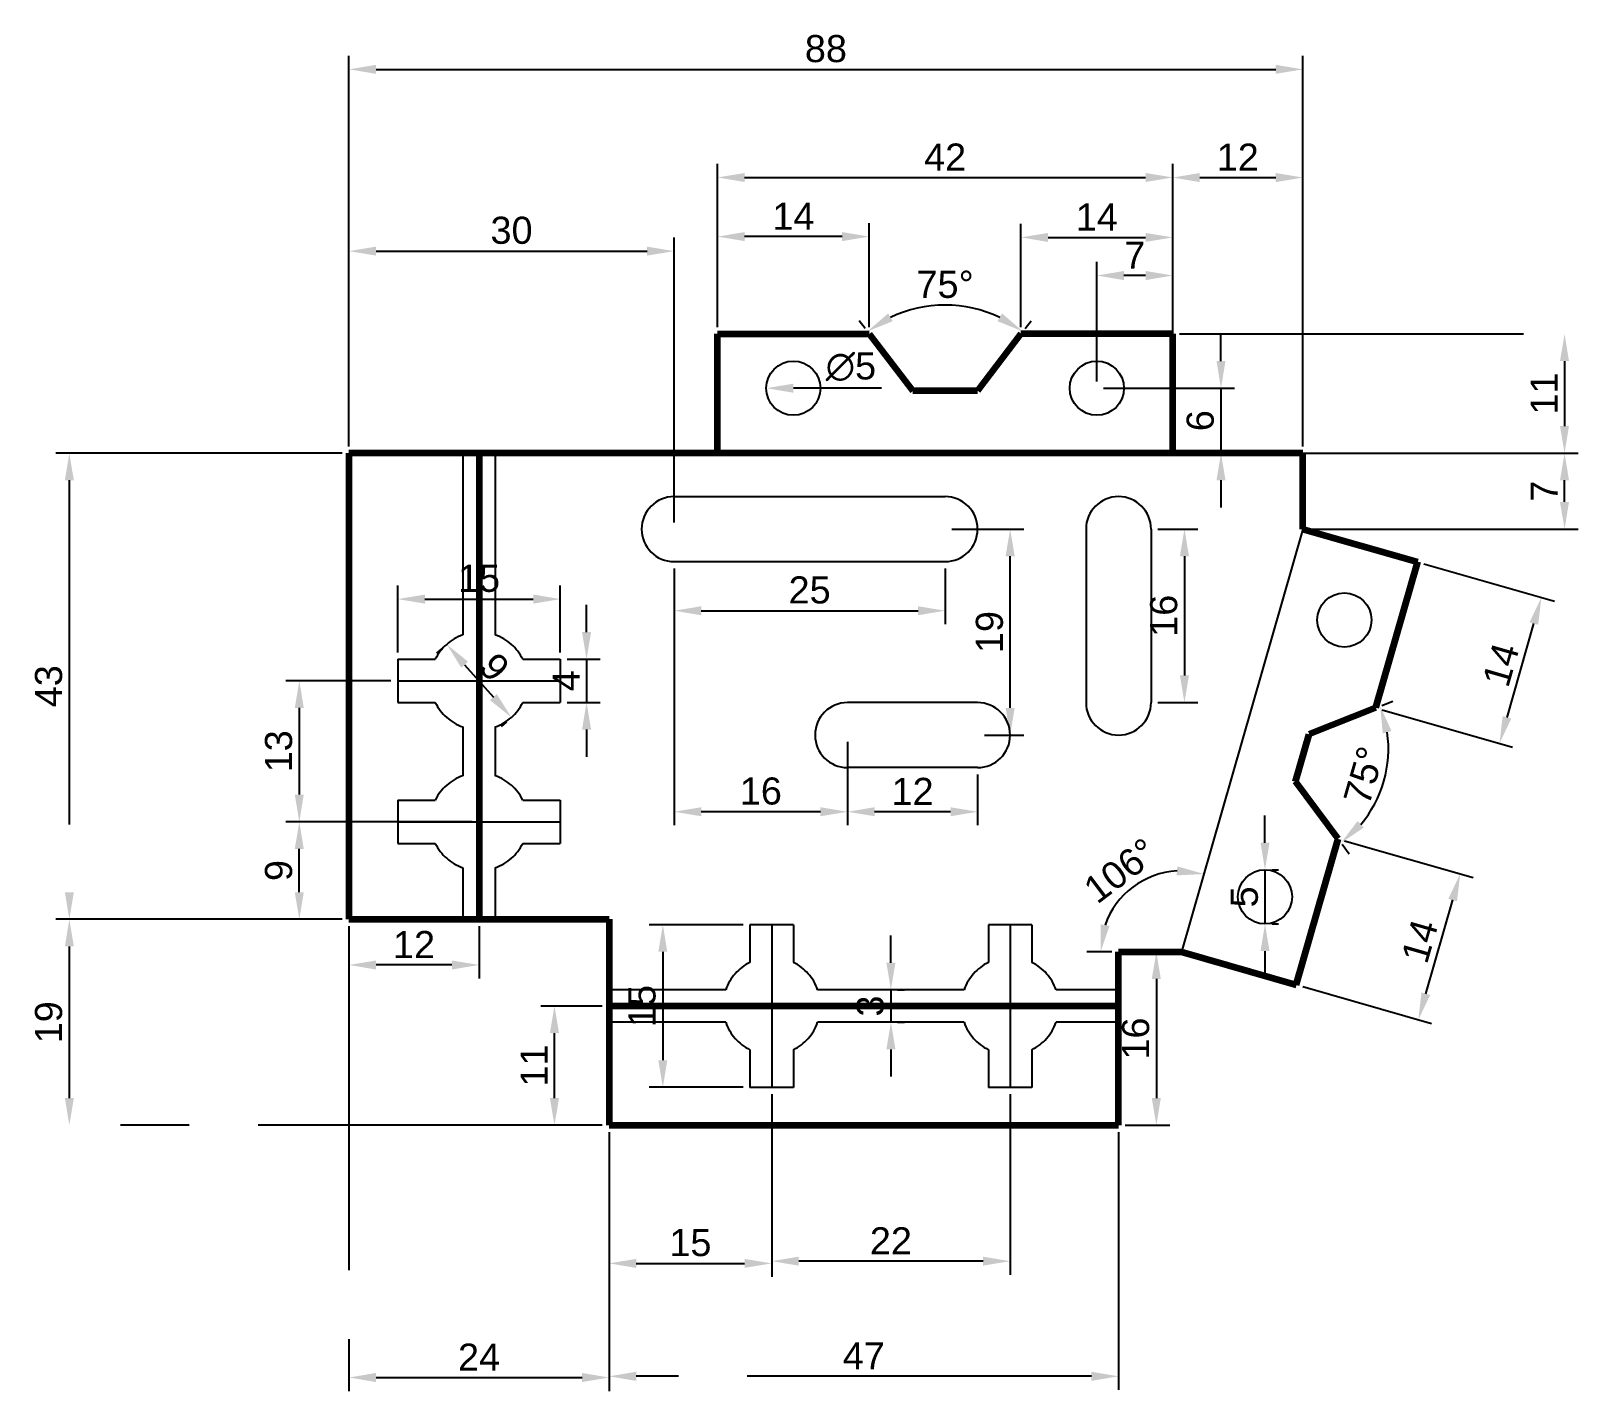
# Model space of a CAD drawing. Header units: millimetres. Extents: x 3895 to 4038, y 1328 to 1453.
import ezdxf

# ---------------------------------------------------------------- set-up
doc = ezdxf.new("R2010")
doc.units = ezdxf.units.MM
doc.linetypes.add('CENTER', pattern=[50.8, 31.75, -6.35, 6.35, -6.35])
doc.styles.get("Standard").update_dxf_attribs({"font": 'arial.ttf'})
doc.dimstyles.new('ISO-25', dxfattribs={"dimtxt": 2.5, "dimasz": 2.5, "dimexe": 1.25, "dimexo": 0.625, "dimtad": 1, "dimtxsty": 'Standard', "dimcen": 2.5, "dimadec": 0, "dimazin": 0, "dimtfac": 1, "dimtmove": 0, "dimatfit": 3, "dimfxl": 0, "dimarcsym": 0})

# ---------------------------------------------------------------- blocks, each defined once
blk = doc.blocks.new('*D1')
at = {"color": 0, "lineweight": -2, "transparency": 16777216}
for p, q in [((3958.2, 1425.73), (3958.2, 1440.8)), ((4000.2, 1425.73), (4000.2, 1440.8)), ((3960.7, 1439.55), (3997.7, 1439.55))]:
    blk.add_line(p, q, dxfattribs=at)
at = {"color": 0, "transparency": 16777216}
for points in [[(3960.7, 1439.96), (3960.7, 1439.13), (3958.2, 1439.55)], [(3997.7, 1439.96), (3997.7, 1439.13), (4000.2, 1439.55)]]:
    blk.add_solid(points, dxfattribs=at)
at = {"layer": 'Defpoints', "color": 0, "transparency": 16777216}
for p in [(4000.2, 1439.55), (3958.2, 1425.11), (4000.2, 1425.11)]:
    blk.add_point(p, dxfattribs=at)
at = {"color": 0, "transparency": 16777216, "insert": (3979.2, 1441.43), "char_height": 2.5, "attachment_point": 5}
blk.add_mtext('42', dxfattribs=at)
blk = doc.blocks.new('*D2')
at = {"color": 0, "lineweight": -2, "transparency": 16777216}
for p, q in [((3986.2, 1425.73), (3986.2, 1435.27)), ((4000.2, 1425.73), (4000.2, 1435.27)), ((3988.7, 1434.02), (3997.7, 1434.02))]:
    blk.add_line(p, q, dxfattribs=at)
at = {"color": 0, "transparency": 16777216}
for points in [[(3988.7, 1434.43), (3988.7, 1433.6), (3986.2, 1434.02)], [(3997.7, 1434.43), (3997.7, 1433.6), (4000.2, 1434.02)]]:
    blk.add_solid(points, dxfattribs=at)
at = {"layer": 'Defpoints', "color": 0, "transparency": 16777216}
for p in [(4000.2, 1434.02), (3986.2, 1425.11), (4000.2, 1425.11)]:
    blk.add_point(p, dxfattribs=at)
at = {"color": 0, "transparency": 16777216, "insert": (3993.2, 1435.9), "char_height": 2.5, "attachment_point": 5}
blk.add_mtext('14', dxfattribs=at)
blk = doc.blocks.new('*D3')
at = {"color": 0, "lineweight": -2, "transparency": 16777216}
for p, q in [((3958.2, 1425.73), (3958.2, 1435.34)), ((3972.2, 1425.73), (3972.2, 1435.34)), ((3969.7, 1434.09), (3960.7, 1434.09))]:
    blk.add_line(p, q, dxfattribs=at)
at = {"color": 0, "transparency": 16777216}
for points in [[(3960.7, 1434.51), (3960.7, 1433.68), (3958.2, 1434.09)], [(3969.7, 1434.51), (3969.7, 1433.68), (3972.2, 1434.09)]]:
    blk.add_solid(points, dxfattribs=at)
at = {"layer": 'Defpoints', "color": 0, "transparency": 16777216}
for p in [(3958.2, 1434.09), (3958.2, 1425.11), (3972.2, 1425.11)]:
    blk.add_point(p, dxfattribs=at)
at = {"color": 0, "transparency": 16777216, "insert": (3965.2, 1435.97), "char_height": 2.5, "attachment_point": 5}
blk.add_mtext('14', dxfattribs=at)
blk = doc.blocks.new('*D4')
at = {"color": 0, "lineweight": -2, "transparency": 16777216}
for p, q in [((3924.2, 1414.73), (3924.2, 1450.77)), ((4012.2, 1414.73), (4012.2, 1450.77)), ((3926.7, 1449.52), (4009.7, 1449.52))]:
    blk.add_line(p, q, dxfattribs=at)
at = {"color": 0, "transparency": 16777216}
for points in [[(3926.7, 1449.94), (3926.7, 1449.11), (3924.2, 1449.52)], [(4009.7, 1449.94), (4009.7, 1449.11), (4012.2, 1449.52)]]:
    blk.add_solid(points, dxfattribs=at)
at = {"layer": 'Defpoints', "color": 0, "transparency": 16777216}
for p in [(4012.2, 1449.52), (3924.2, 1414.11), (4012.2, 1414.11)]:
    blk.add_point(p, dxfattribs=at)
at = {"color": 0, "transparency": 16777216, "insert": (3968.2, 1451.42), "char_height": 2.5, "attachment_point": 5}
blk.add_mtext('88', dxfattribs=at)
blk = doc.blocks.new('*D5')
at = {"color": 0, "lineweight": -2, "transparency": 16777216}
for p, q in [((4000.2, 1414.73), (4000.2, 1440.79)), ((4012.2, 1414.73), (4012.2, 1440.79)), ((4002.7, 1439.54), (4009.7, 1439.54))]:
    blk.add_line(p, q, dxfattribs=at)
at = {"color": 0, "transparency": 16777216}
for points in [[(4002.7, 1439.96), (4002.7, 1439.12), (4000.2, 1439.54)], [(4009.7, 1439.96), (4009.7, 1439.12), (4012.2, 1439.54)]]:
    blk.add_solid(points, dxfattribs=at)
at = {"layer": 'Defpoints', "color": 0, "transparency": 16777216}
for p in [(4012.2, 1439.54), (4000.2, 1414.11), (4012.2, 1414.11)]:
    blk.add_point(p, dxfattribs=at)
at = {"color": 0, "transparency": 16777216, "insert": (4006.2, 1441.42), "char_height": 2.5, "attachment_point": 5}
blk.add_mtext('12', dxfattribs=at)
blk = doc.blocks.new('*D6')
at = {"color": 0, "linetype": 'CENTER', "lineweight": -2, "transparency": 16777216}
for p, q in [((3947.57, 1363.11), (3941.91, 1363.11)), ((3943.16, 1354.61), (3943.16, 1360.61)), ((3947.57, 1352.11), (3941.91, 1352.11))]:
    blk.add_line(p, q, dxfattribs=at)
at = {"color": 0, "linetype": 'CENTER', "transparency": 16777216}
for points in [[(3942.74, 1360.61), (3943.58, 1360.61), (3943.16, 1363.11)], [(3942.74, 1354.61), (3943.58, 1354.61), (3943.16, 1352.11)]]:
    blk.add_solid(points, dxfattribs=at)
at = {"layer": 'Defpoints', "color": 0, "linetype": 'CENTER', "transparency": 16777216}
for p in [(3943.16, 1363.11), (3948.2, 1363.11), (3948.2, 1352.11)]:
    blk.add_point(p, dxfattribs=at)
at = {"color": 0, "linetype": 'CENTER', "transparency": 16777216, "insert": (3941.28, 1357.61), "char_height": 2.5, "attachment_point": 5, "rotation": 90}
blk.add_mtext('11', dxfattribs=at)
blk = doc.blocks.new('*D7')
at = {"color": 0, "linetype": 'CENTER', "lineweight": -2, "transparency": 16777216}
for p, q in [((3924.2, 1370.48), (3924.2, 1365.65)), ((3936.2, 1370.48), (3936.2, 1365.65)), ((3933.7, 1366.9), (3926.7, 1366.9))]:
    blk.add_line(p, q, dxfattribs=at)
at = {"color": 0, "linetype": 'CENTER', "transparency": 16777216}
for points in [[(3926.7, 1367.31), (3926.7, 1366.48), (3924.2, 1366.9)], [(3933.7, 1367.31), (3933.7, 1366.48), (3936.2, 1366.9)]]:
    blk.add_solid(points, dxfattribs=at)
at = {"layer": 'Defpoints', "color": 0, "linetype": 'CENTER', "transparency": 16777216}
for p in [(3924.2, 1371.11), (3936.2, 1371.11), (3924.2, 1366.9)]:
    blk.add_point(p, dxfattribs=at)
at = {"color": 0, "linetype": 'CENTER', "transparency": 16777216, "insert": (3930.2, 1368.78), "char_height": 2.5, "attachment_point": 5}
blk.add_mtext('12', dxfattribs=at)
blk = doc.blocks.new('*D8')
at = {"color": 0, "linetype": 'CENTER', "lineweight": -2, "transparency": 16777216}
for p, q in [((3963.2, 1354.98), (3963.2, 1338.12)), ((3948.2, 1351.48), (3948.2, 1338.12)), ((3950.7, 1339.37), (3960.7, 1339.37))]:
    blk.add_line(p, q, dxfattribs=at)
at = {"color": 0, "linetype": 'CENTER', "transparency": 16777216}
for points in [[(3950.7, 1339.78), (3950.7, 1338.95), (3948.2, 1339.37)], [(3960.7, 1339.78), (3960.7, 1338.95), (3963.2, 1339.37)]]:
    blk.add_solid(points, dxfattribs=at)
at = {"layer": 'Defpoints', "color": 0, "linetype": 'CENTER', "transparency": 16777216}
for p in [(3963.2, 1355.61), (3948.2, 1352.11), (3963.2, 1339.37)]:
    blk.add_point(p, dxfattribs=at)
at = {"color": 0, "linetype": 'CENTER', "transparency": 16777216, "insert": (3955.7, 1341.27), "char_height": 2.5, "attachment_point": 5}
blk.add_mtext('15', dxfattribs=at)
blk = doc.blocks.new('*D9')
at = {"color": 0, "linetype": 'CENTER', "lineweight": -2, "transparency": 16777216}
for p, q in [((3963.2, 1354.98), (3963.2, 1338.32)), ((3985.2, 1354.98), (3985.2, 1338.32)), ((3982.7, 1339.57), (3965.7, 1339.57))]:
    blk.add_line(p, q, dxfattribs=at)
at = {"color": 0, "linetype": 'CENTER', "transparency": 16777216}
for points in [[(3965.7, 1339.99), (3965.7, 1339.16), (3963.2, 1339.57)], [(3982.7, 1339.99), (3982.7, 1339.16), (3985.2, 1339.57)]]:
    blk.add_solid(points, dxfattribs=at)
at = {"layer": 'Defpoints', "color": 0, "linetype": 'CENTER', "transparency": 16777216}
for p in [(3963.2, 1355.61), (3985.2, 1355.61), (3963.2, 1339.57)]:
    blk.add_point(p, dxfattribs=at)
at = {"color": 0, "linetype": 'CENTER', "transparency": 16777216, "insert": (3974.2, 1341.45), "char_height": 2.5, "attachment_point": 5}
blk.add_mtext('22', dxfattribs=at)
blk = doc.blocks.new('*D10')
at = {"color": 0, "linetype": 'CENTER', "lineweight": -2, "transparency": 16777216}
for p, q in [((3948.2, 1351.48), (3948.2, 1327.7)), ((3995.2, 1351.48), (3995.2, 1327.7)), ((3992.7, 1328.95), (3950.7, 1328.95))]:
    blk.add_line(p, q, dxfattribs=at)
at = {"color": 0, "linetype": 'CENTER', "transparency": 16777216}
for points in [[(3950.7, 1329.37), (3950.7, 1328.53), (3948.2, 1328.95)], [(3992.7, 1329.37), (3992.7, 1328.53), (3995.2, 1328.95)]]:
    blk.add_solid(points, dxfattribs=at)
at = {"layer": 'Defpoints', "color": 0, "linetype": 'CENTER', "transparency": 16777216}
for p in [(3948.2, 1352.11), (3995.2, 1352.11), (3948.2, 1328.95)]:
    blk.add_point(p, dxfattribs=at)
at = {"color": 0, "linetype": 'CENTER', "transparency": 16777216, "insert": (3971.7, 1330.83), "char_height": 2.5, "attachment_point": 5}
blk.add_mtext('47', dxfattribs=at)
blk = doc.blocks.new('*D11')
at = {"color": 0, "linetype": 'CENTER', "lineweight": -2, "transparency": 16777216}
for p, q in [((3924.2, 1370.48), (3924.2, 1327.59)), ((3948.2, 1351.48), (3948.2, 1327.59)), ((3926.7, 1328.84), (3945.7, 1328.84))]:
    blk.add_line(p, q, dxfattribs=at)
at = {"color": 0, "linetype": 'CENTER', "transparency": 16777216}
for points in [[(3926.7, 1329.26), (3926.7, 1328.42), (3924.2, 1328.84)], [(3945.7, 1329.26), (3945.7, 1328.42), (3948.2, 1328.84)]]:
    blk.add_solid(points, dxfattribs=at)
at = {"layer": 'Defpoints', "color": 0, "linetype": 'CENTER', "transparency": 16777216}
for p in [(3924.2, 1371.11), (3948.2, 1352.11), (3948.2, 1328.84)]:
    blk.add_point(p, dxfattribs=at)
at = {"color": 0, "linetype": 'CENTER', "transparency": 16777216, "insert": (3936.2, 1330.72), "char_height": 2.5, "attachment_point": 5}
blk.add_mtext('24', dxfattribs=at)
blk = doc.blocks.new('*D12')
at = {"color": 0, "linetype": 'CENTER', "lineweight": -2, "transparency": 16777216}
for p, q in [((3960.57, 1370.61), (3951.91, 1370.61)), ((3953.16, 1368.11), (3953.16, 1358.11)), ((3960.57, 1355.61), (3951.91, 1355.61))]:
    blk.add_line(p, q, dxfattribs=at)
at = {"color": 0, "linetype": 'CENTER', "transparency": 16777216}
for points in [[(3952.74, 1368.11), (3953.57, 1368.11), (3953.16, 1370.61)], [(3952.74, 1358.11), (3953.57, 1358.11), (3953.16, 1355.61)]]:
    blk.add_solid(points, dxfattribs=at)
at = {"layer": 'Defpoints', "color": 0, "linetype": 'CENTER', "transparency": 16777216}
for p in [(3961.2, 1370.61), (3953.16, 1355.61), (3961.2, 1355.61)]:
    blk.add_point(p, dxfattribs=at)
at = {"color": 0, "linetype": 'CENTER', "transparency": 16777216, "insert": (3951.25, 1363.11), "char_height": 2.5, "attachment_point": 5, "rotation": 90}
blk.add_mtext('15', dxfattribs=at)
blk = doc.blocks.new('*D13')
at = {"color": 0, "linetype": 'CENTER', "lineweight": -2, "transparency": 16777216}
for p, q in [((3974.2, 1367.11), (3974.2, 1369.61)), ((3974.2, 1364.61), (3974.2, 1361.61)), ((3974.82, 1364.61), (3975.45, 1364.61)), ((3974.82, 1361.61), (3975.45, 1361.61)), ((3974.2, 1359.11), (3974.2, 1356.61))]:
    blk.add_line(p, q, dxfattribs=at)
at = {"color": 0, "linetype": 'CENTER', "transparency": 16777216}
for points in [[(3973.78, 1367.11), (3974.62, 1367.11), (3974.2, 1364.61)], [(3973.78, 1359.11), (3974.62, 1359.11), (3974.2, 1361.61)]]:
    blk.add_solid(points, dxfattribs=at)
at = {"layer": 'Defpoints', "color": 0, "linetype": 'CENTER', "transparency": 16777216}
for p in [(3974.2, 1364.61), (3974.2, 1361.61), (3974.2, 1361.61)]:
    blk.add_point(p, dxfattribs=at)
at = {"color": 0, "linetype": 'CENTER', "transparency": 16777216, "insert": (3972.3, 1363.11), "char_height": 2.5, "attachment_point": 5, "rotation": 90}
blk.add_mtext('3', dxfattribs=at)
blk = doc.blocks.new('*D14')
at = {"color": 0, "linetype": 'CENTER', "lineweight": -2, "transparency": 16777216}
for p, q in [((3995.82, 1368.11), (3999.94, 1368.11)), ((3998.69, 1365.61), (3998.69, 1354.61)), ((3995.82, 1352.11), (3999.94, 1352.11))]:
    blk.add_line(p, q, dxfattribs=at)
at = {"color": 0, "linetype": 'CENTER', "transparency": 16777216}
for points in [[(3998.27, 1365.61), (3999.1, 1365.61), (3998.69, 1368.11)], [(3998.27, 1354.61), (3999.1, 1354.61), (3998.69, 1352.11)]]:
    blk.add_solid(points, dxfattribs=at)
at = {"layer": 'Defpoints', "color": 0, "linetype": 'CENTER', "transparency": 16777216}
for p in [(3995.2, 1368.11), (3995.2, 1352.11), (3998.69, 1352.11)]:
    blk.add_point(p, dxfattribs=at)
at = {"color": 0, "linetype": 'CENTER', "transparency": 16777216, "insert": (3996.79, 1360.11), "char_height": 2.5, "attachment_point": 5, "rotation": 90}
blk.add_mtext('16', dxfattribs=at)
blk = doc.blocks.new('*D15')
at = {"color": 0, "linetype": 'CENTER', "lineweight": -2, "transparency": 16777216}
for p, q in [((4016.05, 1378.36), (4027.92, 1374.96)), ((4023.55, 1364.25), (4026.03, 1372.9)), ((4012.19, 1364.9), (4024.06, 1361.5))]:
    blk.add_line(p, q, dxfattribs=at)
at = {"color": 0, "linetype": 'CENTER', "transparency": 16777216}
for points in [[(4025.63, 1373.01), (4026.43, 1372.78), (4026.72, 1375.3)], [(4023.15, 1364.36), (4023.95, 1364.13), (4022.86, 1361.84)]]:
    blk.add_solid(points, dxfattribs=at)
at = {"layer": 'Defpoints', "color": 0, "linetype": 'CENTER', "transparency": 16777216}
for p in [(4015.45, 1378.53), (4026.72, 1375.3), (4011.59, 1365.08)]:
    blk.add_point(p, dxfattribs=at)
at = {"color": 0, "linetype": 'CENTER', "transparency": 16777216, "insert": (4022.98, 1369.09), "char_height": 2.5, "attachment_point": 5, "rotation": 74}
blk.add_mtext('14', dxfattribs=at)
blk = doc.blocks.new('*D16')
at = {"color": 0, "linetype": 'CENTER', "lineweight": -2, "transparency": 16777216}
for p, q in [((4023.37, 1403.9), (4035.41, 1400.45)), ((4031.04, 1389.74), (4033.52, 1398.39)), ((4019.52, 1390.45), (4031.55, 1386.99))]:
    blk.add_line(p, q, dxfattribs=at)
at = {"color": 0, "linetype": 'CENTER', "transparency": 16777216}
for points in [[(4033.12, 1398.51), (4033.92, 1398.28), (4034.21, 1400.8)], [(4030.64, 1389.86), (4031.44, 1389.63), (4030.35, 1387.34)]]:
    blk.add_solid(points, dxfattribs=at)
at = {"layer": 'Defpoints', "color": 0, "linetype": 'CENTER', "transparency": 16777216}
for p in [(4022.77, 1404.08), (4034.21, 1400.8), (4018.91, 1390.62)]:
    blk.add_point(p, dxfattribs=at)
at = {"color": 0, "linetype": 'CENTER', "transparency": 16777216, "insert": (4030.47, 1394.59), "char_height": 2.5, "attachment_point": 5, "rotation": 74}
blk.add_mtext('14', dxfattribs=at)
blk = doc.blocks.new('*D17')
at = {"color": 0, "linetype": 'CENTER', "lineweight": -2, "transparency": 16777216}
for p, q in [((3998.82, 1407.11), (4002.53, 1407.11)), ((4001.28, 1404.61), (4001.28, 1393.61)), ((3998.82, 1391.11), (4002.53, 1391.11))]:
    blk.add_line(p, q, dxfattribs=at)
at = {"color": 0, "linetype": 'CENTER', "transparency": 16777216}
for points in [[(4000.86, 1404.61), (4001.7, 1404.61), (4001.28, 1407.11)], [(4000.86, 1393.61), (4001.7, 1393.61), (4001.28, 1391.11)]]:
    blk.add_solid(points, dxfattribs=at)
at = {"layer": 'Defpoints', "color": 0, "linetype": 'CENTER', "transparency": 16777216}
for p in [(3998.2, 1407.11), (3998.2, 1391.11), (4001.28, 1391.11)]:
    blk.add_point(p, dxfattribs=at)
at = {"color": 0, "linetype": 'CENTER', "transparency": 16777216, "insert": (3999.38, 1399.11), "char_height": 2.5, "attachment_point": 5, "rotation": 90}
blk.add_mtext('16', dxfattribs=at)
blk = doc.blocks.new('*D18')
at = {"color": 0, "linetype": 'CENTER', "lineweight": -2, "transparency": 16777216}
for p, q in [((3954.2, 1403.48), (3954.2, 1398.33)), ((3979.2, 1403.48), (3979.2, 1398.33)), ((3956.7, 1399.58), (3976.7, 1399.58))]:
    blk.add_line(p, q, dxfattribs=at)
at = {"color": 0, "linetype": 'CENTER', "transparency": 16777216}
for points in [[(3956.7, 1399.99), (3956.7, 1399.16), (3954.2, 1399.58)], [(3976.7, 1399.99), (3976.7, 1399.16), (3979.2, 1399.58)]]:
    blk.add_solid(points, dxfattribs=at)
at = {"layer": 'Defpoints', "color": 0, "linetype": 'CENTER', "transparency": 16777216}
for p in [(3954.2, 1404.11), (3979.2, 1404.11), (3979.2, 1399.58)]:
    blk.add_point(p, dxfattribs=at)
at = {"color": 0, "linetype": 'CENTER', "transparency": 16777216, "insert": (3966.7, 1401.48), "char_height": 2.5, "attachment_point": 5}
blk.add_mtext('25', dxfattribs=at)
blk = doc.blocks.new('*D20')
at = {"color": 0, "linetype": 'CENTER', "lineweight": -2, "transparency": 16777216}
for p, q in [((3946.12, 1397.61), (3946.12, 1400.11)), ((3944.32, 1395.11), (3947.37, 1395.11)), ((3946.12, 1395.11), (3946.12, 1391.11)), ((3944.32, 1391.11), (3947.37, 1391.11)), ((3946.12, 1388.61), (3946.12, 1386.11))]:
    blk.add_line(p, q, dxfattribs=at)
at = {"color": 0, "linetype": 'CENTER', "transparency": 16777216}
for points in [[(3945.7, 1397.61), (3946.54, 1397.61), (3946.12, 1395.11)], [(3945.7, 1388.61), (3946.54, 1388.61), (3946.12, 1391.11)]]:
    blk.add_solid(points, dxfattribs=at)
at = {"layer": 'Defpoints', "color": 0, "linetype": 'CENTER', "transparency": 16777216}
for p in [(3943.7, 1395.11), (3943.7, 1391.11), (3946.12, 1391.11)]:
    blk.add_point(p, dxfattribs=at)
at = {"color": 0, "linetype": 'CENTER', "transparency": 16777216, "insert": (3944.25, 1393.11), "char_height": 2.5, "attachment_point": 5, "rotation": 90}
blk.add_mtext('4', dxfattribs=at)
blk = doc.blocks.new('*D21')
at = {"color": 0, "linetype": 'CENTER', "lineweight": -2, "transparency": 16777216}
for p, q in [((3928.7, 1395.73), (3928.7, 1401.9)), ((3943.7, 1395.73), (3943.7, 1401.9)), ((3931.2, 1400.65), (3941.2, 1400.65))]:
    blk.add_line(p, q, dxfattribs=at)
at = {"color": 0, "linetype": 'CENTER', "transparency": 16777216}
for points in [[(3931.2, 1401.07), (3931.2, 1400.23), (3928.7, 1400.65)], [(3941.2, 1401.07), (3941.2, 1400.23), (3943.7, 1400.65)]]:
    blk.add_solid(points, dxfattribs=at)
at = {"layer": 'Defpoints', "color": 0, "linetype": 'CENTER', "transparency": 16777216}
for p in [(3943.7, 1400.65), (3928.7, 1395.11), (3943.7, 1395.11)]:
    blk.add_point(p, dxfattribs=at)
at = {"color": 0, "linetype": 'CENTER', "transparency": 16777216, "insert": (3936.2, 1402.55), "char_height": 2.5, "attachment_point": 5}
blk.add_mtext('15', dxfattribs=at)
blk = doc.blocks.new('*D22')
at = {"color": 0, "linetype": 'CENTER', "lineweight": -2, "transparency": 16777216}
for p, q in [((3932.75, 1396.06), (3932.28, 1395.65)), ((3934.87, 1394.6), (3937.53, 1391.61)), ((3938.72, 1389.32), (3938.25, 1388.91))]:
    blk.add_line(p, q, dxfattribs=at)
at = {"color": 0, "linetype": 'CENTER', "transparency": 16777216}
for points in [[(3935.18, 1394.88), (3934.56, 1394.33), (3933.22, 1396.48)], [(3937.84, 1391.89), (3937.21, 1391.33), (3939.18, 1389.74)]]:
    blk.add_solid(points, dxfattribs=at)
at = {"layer": 'Defpoints', "color": 0, "linetype": 'CENTER', "transparency": 16777216}
for p in [(3933.22, 1396.48), (3939.18, 1389.74), (3939.18, 1389.74)]:
    blk.add_point(p, dxfattribs=at)
at = {"color": 0, "linetype": 'CENTER', "transparency": 16777216, "insert": (3937.62, 1394.37), "char_height": 2.5, "attachment_point": 5, "rotation": 311.5417}
blk.add_mtext('9', dxfattribs=at)
blk = doc.blocks.new('*D23')
at = {"color": 0, "linetype": 'CENTER', "lineweight": -2, "transparency": 16777216}
for p, q in [((3935.57, 1380.11), (3918.37, 1380.11)), ((3919.62, 1373.61), (3919.62, 1377.61)), ((3923.57, 1371.11), (3918.37, 1371.11))]:
    blk.add_line(p, q, dxfattribs=at)
at = {"color": 0, "linetype": 'CENTER', "transparency": 16777216}
for points in [[(3919.2, 1377.61), (3920.03, 1377.61), (3919.62, 1380.11)], [(3919.2, 1373.61), (3920.03, 1373.61), (3919.62, 1371.11)]]:
    blk.add_solid(points, dxfattribs=at)
at = {"layer": 'Defpoints', "color": 0, "linetype": 'CENTER', "transparency": 16777216}
for p in [(3919.62, 1380.11), (3936.2, 1380.11), (3924.2, 1371.11)]:
    blk.add_point(p, dxfattribs=at)
at = {"color": 0, "linetype": 'CENTER', "transparency": 16777216, "insert": (3917.72, 1375.61), "char_height": 2.5, "attachment_point": 5, "rotation": 90}
blk.add_mtext('9', dxfattribs=at)
blk = doc.blocks.new('*D24')
at = {"color": 0, "linetype": 'CENTER', "lineweight": -2, "transparency": 16777216}
for p, q in [((3928.07, 1393.11), (3918.37, 1393.11)), ((3919.62, 1390.61), (3919.62, 1382.61)), ((3923.57, 1380.11), (3918.37, 1380.11))]:
    blk.add_line(p, q, dxfattribs=at)
at = {"color": 0, "linetype": 'CENTER', "transparency": 16777216}
for points in [[(3919.2, 1390.61), (3920.03, 1390.61), (3919.62, 1393.11)], [(3919.2, 1382.61), (3920.03, 1382.61), (3919.62, 1380.11)]]:
    blk.add_solid(points, dxfattribs=at)
at = {"layer": 'Defpoints', "color": 0, "linetype": 'CENTER', "transparency": 16777216}
for p in [(3928.7, 1393.11), (3919.62, 1380.11), (3924.2, 1380.11)]:
    blk.add_point(p, dxfattribs=at)
at = {"color": 0, "linetype": 'CENTER', "transparency": 16777216, "insert": (3917.72, 1386.61), "char_height": 2.5, "attachment_point": 5, "rotation": 90}
blk.add_mtext('13', dxfattribs=at)
blk = doc.blocks.new('*D25')
at = {"color": 0, "linetype": 'CENTER', "lineweight": -2, "transparency": 16777216}
for p, q in [((3923.57, 1371.11), (3897.15, 1371.11)), ((3898.4, 1368.61), (3898.4, 1354.61)), ((3947.57, 1352.11), (3897.15, 1352.11))]:
    blk.add_line(p, q, dxfattribs=at)
at = {"color": 0, "linetype": 'CENTER', "transparency": 16777216}
for points in [[(3897.99, 1368.61), (3898.82, 1368.61), (3898.4, 1371.11)], [(3897.99, 1354.61), (3898.82, 1354.61), (3898.4, 1352.11)]]:
    blk.add_solid(points, dxfattribs=at)
at = {"layer": 'Defpoints', "color": 0, "linetype": 'CENTER', "transparency": 16777216}
for p in [(3924.2, 1371.11), (3898.4, 1352.11), (3948.2, 1352.11)]:
    blk.add_point(p, dxfattribs=at)
at = {"color": 0, "linetype": 'CENTER', "transparency": 16777216, "insert": (3896.5, 1361.61), "char_height": 2.5, "attachment_point": 5, "rotation": 90}
blk.add_mtext('19', dxfattribs=at)
blk = doc.blocks.new('*D26')
at = {"color": 0, "linetype": 'CENTER', "lineweight": -2, "transparency": 16777216}
for p, q in [((3923.57, 1414.11), (3897.15, 1414.11)), ((3898.4, 1411.61), (3898.4, 1373.61)), ((3923.57, 1371.11), (3897.15, 1371.11))]:
    blk.add_line(p, q, dxfattribs=at)
at = {"color": 0, "linetype": 'CENTER', "transparency": 16777216}
for points in [[(3897.99, 1411.61), (3898.82, 1411.61), (3898.4, 1414.11)], [(3897.99, 1373.61), (3898.82, 1373.61), (3898.4, 1371.11)]]:
    blk.add_solid(points, dxfattribs=at)
at = {"layer": 'Defpoints', "color": 0, "linetype": 'CENTER', "transparency": 16777216}
for p in [(3924.2, 1414.11), (3898.4, 1371.11), (3924.2, 1371.11)]:
    blk.add_point(p, dxfattribs=at)
at = {"color": 0, "linetype": 'CENTER', "transparency": 16777216, "insert": (3896.5, 1392.61), "char_height": 2.5, "attachment_point": 5, "rotation": 90}
blk.add_mtext('43', dxfattribs=at)
blk = doc.blocks.new('*D27')
at = {"color": 0, "linetype": 'CENTER', "lineweight": -2, "transparency": 16777216}
for p, q in [((3924.2, 1414.73), (3924.2, 1434)), ((3954.2, 1407.73), (3954.2, 1434)), ((3926.7, 1432.75), (3951.7, 1432.75))]:
    blk.add_line(p, q, dxfattribs=at)
at = {"color": 0, "linetype": 'CENTER', "transparency": 16777216}
for points in [[(3926.7, 1433.17), (3926.7, 1432.34), (3924.2, 1432.75)], [(3951.7, 1433.17), (3951.7, 1432.34), (3954.2, 1432.75)]]:
    blk.add_solid(points, dxfattribs=at)
at = {"layer": 'Defpoints', "color": 0, "linetype": 'CENTER', "transparency": 16777216}
for p in [(3954.2, 1432.75), (3924.2, 1414.11), (3954.2, 1407.11)]:
    blk.add_point(p, dxfattribs=at)
at = {"color": 0, "linetype": 'CENTER', "transparency": 16777216, "insert": (3939.2, 1434.66), "char_height": 2.5, "attachment_point": 5}
blk.add_mtext('30', dxfattribs=at)
blk = doc.blocks.new('*D28')
at = {"color": 0, "linetype": 'CENTER', "lineweight": -2, "transparency": 16777216}
blk.add_line((3973.33, 1420.11), (3965.2, 1420.11), dxfattribs=at)
at = {"color": 0, "linetype": 'CENTER', "transparency": 16777216}
blk.add_solid([(3965.2, 1420.52), (3965.2, 1419.69), (3962.7, 1420.11)], dxfattribs=at)
at = {"layer": 'Defpoints', "color": 0, "linetype": 'CENTER', "transparency": 16777216}
for p in [(3962.7, 1420.11), (3967.7, 1420.11)]:
    blk.add_point(p, dxfattribs=at)
at = {"color": 0, "linetype": 'CENTER', "transparency": 16777216, "insert": (3970.51, 1422.08), "char_height": 2.5, "attachment_point": 5}
blk.add_mtext('∅5', dxfattribs=at)
blk = doc.blocks.new('*D29')
at = {"color": 0, "linetype": 'CENTER', "lineweight": -2, "transparency": 16777216}
for p, q in [((3993.2, 1420.73), (3993.2, 1431.75)), ((4000.2, 1425.73), (4000.2, 1431.75)), ((3997.7, 1430.5), (3995.7, 1430.5))]:
    blk.add_line(p, q, dxfattribs=at)
at = {"color": 0, "linetype": 'CENTER', "transparency": 16777216}
for points in [[(3995.7, 1430.92), (3995.7, 1430.08), (3993.2, 1430.5)], [(3997.7, 1430.92), (3997.7, 1430.08), (4000.2, 1430.5)]]:
    blk.add_solid(points, dxfattribs=at)
at = {"layer": 'Defpoints', "color": 0, "linetype": 'CENTER', "transparency": 16777216}
for p in [(3993.2, 1430.5), (4000.2, 1425.11), (3993.2, 1420.11)]:
    blk.add_point(p, dxfattribs=at)
at = {"color": 0, "linetype": 'CENTER', "transparency": 16777216, "insert": (3996.7, 1432.38), "char_height": 2.5, "attachment_point": 5}
blk.add_mtext('7', dxfattribs=at)
blk = doc.blocks.new('*D30')
at = {"color": 0, "linetype": 'CENTER', "lineweight": -2, "transparency": 16777216}
for p, q in [((4004.65, 1422.61), (4004.65, 1425.11)), ((3993.82, 1420.11), (4005.9, 1420.11)), ((4004.65, 1420.11), (4004.65, 1414.11)), ((3993.82, 1414.11), (4005.9, 1414.11)), ((4004.65, 1411.61), (4004.65, 1409.11))]:
    blk.add_line(p, q, dxfattribs=at)
at = {"color": 0, "linetype": 'CENTER', "transparency": 16777216}
for points in [[(4004.24, 1422.61), (4005.07, 1422.61), (4004.65, 1420.11)], [(4004.24, 1411.61), (4005.07, 1411.61), (4004.65, 1414.11)]]:
    blk.add_solid(points, dxfattribs=at)
at = {"layer": 'Defpoints', "color": 0, "linetype": 'CENTER', "transparency": 16777216}
for p in [(3993.2, 1420.11), (3993.2, 1414.11), (4004.65, 1414.11)]:
    blk.add_point(p, dxfattribs=at)
at = {"color": 0, "linetype": 'CENTER', "transparency": 16777216, "insert": (4002.75, 1417.11), "char_height": 2.5, "attachment_point": 5, "rotation": 90}
blk.add_mtext('6', dxfattribs=at)
blk = doc.blocks.new('*D31')
at = {"color": 0, "linetype": 'CENTER', "lineweight": -2, "transparency": 16777216}
for p, q in [((4000.82, 1425.11), (4037.6, 1425.11)), ((4036.35, 1422.61), (4036.35, 1416.61)), ((4000.82, 1414.11), (4037.6, 1414.11))]:
    blk.add_line(p, q, dxfattribs=at)
at = {"color": 0, "linetype": 'CENTER', "transparency": 16777216}
for points in [[(4035.93, 1422.61), (4036.76, 1422.61), (4036.35, 1425.11)], [(4035.93, 1416.61), (4036.76, 1416.61), (4036.35, 1414.11)]]:
    blk.add_solid(points, dxfattribs=at)
at = {"layer": 'Defpoints', "color": 0, "linetype": 'CENTER', "transparency": 16777216}
for p in [(4000.2, 1425.11), (4000.2, 1414.11), (4036.35, 1414.11)]:
    blk.add_point(p, dxfattribs=at)
at = {"color": 0, "linetype": 'CENTER', "transparency": 16777216, "insert": (4034.47, 1419.61), "char_height": 2.5, "attachment_point": 5, "rotation": 90}
blk.add_mtext('11', dxfattribs=at)
blk = doc.blocks.new('*D32')
at = {"color": 0, "linetype": 'CENTER', "lineweight": -2, "transparency": 16777216}
for p, q in [((4012.82, 1414.11), (4037.6, 1414.11)), ((4036.35, 1409.61), (4036.35, 1411.61)), ((4012.82, 1407.11), (4037.6, 1407.11))]:
    blk.add_line(p, q, dxfattribs=at)
at = {"color": 0, "linetype": 'CENTER', "transparency": 16777216}
for points in [[(4035.93, 1411.61), (4036.76, 1411.61), (4036.35, 1414.11)], [(4035.93, 1409.61), (4036.76, 1409.61), (4036.35, 1407.11)]]:
    blk.add_solid(points, dxfattribs=at)
at = {"layer": 'Defpoints', "color": 0, "linetype": 'CENTER', "transparency": 16777216}
for p in [(4012.2, 1414.11), (4036.35, 1414.11), (4012.2, 1407.11)]:
    blk.add_point(p, dxfattribs=at)
at = {"color": 0, "linetype": 'CENTER', "transparency": 16777216, "insert": (4034.47, 1410.61), "char_height": 2.5, "attachment_point": 5, "rotation": 90}
blk.add_mtext('7', dxfattribs=at)
blk = doc.blocks.new('*D33')
at = {"color": 0, "linetype": 'CENTER', "lineweight": -2, "transparency": 16777216}
for p, q in [((3970.2, 1384.48), (3970.2, 1379.78)), ((3982.2, 1384.48), (3982.2, 1379.78)), ((3979.7, 1381.03), (3972.7, 1381.03))]:
    blk.add_line(p, q, dxfattribs=at)
at = {"color": 0, "linetype": 'CENTER', "transparency": 16777216}
for points in [[(3972.7, 1381.45), (3972.7, 1380.62), (3970.2, 1381.03)], [(3979.7, 1381.45), (3979.7, 1380.62), (3982.2, 1381.03)]]:
    blk.add_solid(points, dxfattribs=at)
at = {"layer": 'Defpoints', "color": 0, "linetype": 'CENTER', "transparency": 16777216}
for p in [(3970.2, 1385.11), (3982.2, 1385.11), (3970.2, 1381.03)]:
    blk.add_point(p, dxfattribs=at)
at = {"color": 0, "linetype": 'CENTER', "transparency": 16777216, "insert": (3976.2, 1382.91), "char_height": 2.5, "attachment_point": 5}
blk.add_mtext('12', dxfattribs=at)
blk = doc.blocks.new('*D34')
at = {"color": 0, "linetype": 'CENTER', "lineweight": -2, "transparency": 16777216}
for p, q in [((3979.82, 1407.11), (3986.45, 1407.11)), ((3985.2, 1390.61), (3985.2, 1404.61)), ((3982.82, 1388.11), (3986.45, 1388.11))]:
    blk.add_line(p, q, dxfattribs=at)
at = {"color": 0, "linetype": 'CENTER', "transparency": 16777216}
for points in [[(3984.78, 1404.61), (3985.62, 1404.61), (3985.2, 1407.11)], [(3984.78, 1390.61), (3985.62, 1390.61), (3985.2, 1388.11)]]:
    blk.add_solid(points, dxfattribs=at)
at = {"layer": 'Defpoints', "color": 0, "linetype": 'CENTER', "transparency": 16777216}
for p in [(3979.2, 1407.11), (3985.2, 1407.11), (3982.2, 1388.11)]:
    blk.add_point(p, dxfattribs=at)
at = {"color": 0, "linetype": 'CENTER', "transparency": 16777216, "insert": (3983.3, 1397.61), "char_height": 2.5, "attachment_point": 5, "rotation": 90}
blk.add_mtext('19', dxfattribs=at)
blk = doc.blocks.new('*D35')
at = {"color": 0, "linetype": 'CENTER', "lineweight": -2, "transparency": 16777216}
for p, q in [((3954.2, 1398.95), (3954.2, 1379.78)), ((3970.2, 1387.48), (3970.2, 1379.78)), ((3967.7, 1381.03), (3956.7, 1381.03))]:
    blk.add_line(p, q, dxfattribs=at)
at = {"color": 0, "linetype": 'CENTER', "transparency": 16777216}
for points in [[(3956.7, 1381.45), (3956.7, 1380.62), (3954.2, 1381.03)], [(3967.7, 1381.45), (3967.7, 1380.62), (3970.2, 1381.03)]]:
    blk.add_solid(points, dxfattribs=at)
at = {"layer": 'Defpoints', "color": 0, "linetype": 'CENTER', "transparency": 16777216}
for p in [(3954.2, 1399.58), (3970.2, 1388.11), (3954.2, 1381.03)]:
    blk.add_point(p, dxfattribs=at)
at = {"color": 0, "linetype": 'CENTER', "transparency": 16777216, "insert": (3962.2, 1382.93), "char_height": 2.5, "attachment_point": 5}
blk.add_mtext('16', dxfattribs=at)
blk = doc.blocks.new('*D36')
at = {"color": 0, "linetype": 'CENTER', "lineweight": -2, "transparency": 16777216}
for p, q in [((4008.71, 1378.18), (4008.71, 1380.68)), ((4008.71, 1375.68), (4008.71, 1370.68)), ((4009.34, 1375.68), (4009.96, 1375.68)), ((4009.34, 1370.68), (4009.96, 1370.68)), ((4008.71, 1368.18), (4008.71, 1365.68))]:
    blk.add_line(p, q, dxfattribs=at)
at = {"color": 0, "linetype": 'CENTER', "transparency": 16777216}
for points in [[(4008.3, 1378.18), (4009.13, 1378.18), (4008.71, 1375.68)], [(4008.3, 1368.18), (4009.13, 1368.18), (4008.71, 1370.68)]]:
    blk.add_solid(points, dxfattribs=at)
at = {"layer": 'Defpoints', "color": 0, "linetype": 'CENTER', "transparency": 16777216}
for p in [(4008.71, 1375.68), (4008.71, 1370.68), (4008.71, 1370.68)]:
    blk.add_point(p, dxfattribs=at)
at = {"color": 0, "linetype": 'CENTER', "transparency": 16777216, "insert": (4006.82, 1373.18), "char_height": 2.5, "attachment_point": 5, "rotation": 90}
blk.add_mtext('5', dxfattribs=at)
blk = doc.blocks.new('*D38')
at = {"color": 0, "linetype": 'CENTER', "lineweight": -2, "transparency": 16777216}
for p, q in [((3971.82, 1425.6), (3971.26, 1426.33)), ((3986.58, 1425.6), (3987.14, 1426.33))]:
    blk.add_line(p, q, dxfattribs=at)
blk.add_arc((3979.2, 1415.98), 11.79, 64.6694, 115.3306, dxfattribs=at)
at = {"color": 0, "linetype": 'CENTER', "transparency": 16777216}
for points in [[(3974.37, 1426.29), (3973.94, 1427), (3972.02, 1425.34)], [(3984.46, 1427), (3984.03, 1426.29), (3986.38, 1425.34)]]:
    blk.add_solid(points, dxfattribs=at)
at = {"layer": 'Defpoints', "color": 0, "linetype": 'CENTER', "transparency": 16777216}
for p in [(3981.75, 1427.5), (3972.2, 1425.11), (3986.2, 1425.11), (3976.21, 1419.87), (3982.18, 1419.87)]:
    blk.add_point(p, dxfattribs=at)
at = {"color": 0, "linetype": 'CENTER', "transparency": 16777216, "insert": (3979.2, 1429.67), "char_height": 2.5, "attachment_point": 5}
blk.add_mtext('75°', dxfattribs=at)
blk = doc.blocks.new('*D39')
at = {"color": 0, "linetype": 'CENTER', "lineweight": -2, "transparency": 16777216}
for p, q in [((4019.5, 1390.85), (4020.5, 1391.24)), ((4015.82, 1378.03), (4016.47, 1377.16))]:
    blk.add_line(p, q, dxfattribs=at)
blk.add_arc((4009.31, 1386.83), 10.79, 319.8113, 8.1887, dxfattribs=at)
at = {"color": 0, "linetype": 'CENTER', "transparency": 16777216}
for points in [[(4019.58, 1388.26), (4020.38, 1388.48), (4019.34, 1390.79)], [(4017.83, 1379.57), (4017.26, 1380.18), (4015.72, 1378.16)]]:
    blk.add_solid(points, dxfattribs=at)
at = {"layer": 'Defpoints', "color": 0, "linetype": 'CENTER', "transparency": 16777216}
for p in [(4018.91, 1390.62), (4012.78, 1388.2), (4011.53, 1383.84), (4018.79, 1381.69), (4015.45, 1378.53)]:
    blk.add_point(p, dxfattribs=at)
at = {"color": 0, "linetype": 'CENTER', "transparency": 16777216, "insert": (4017.85, 1384.38), "char_height": 2.5, "attachment_point": 5, "rotation": 74}
blk.add_mtext('75°', dxfattribs=at)
blk = doc.blocks.new('*D40')
at = {"color": 0, "linetype": 'CENTER', "lineweight": -2, "transparency": 16777216}
blk.add_line((3994.57, 1368.11), (3992.29, 1368.11), dxfattribs=at)
blk.add_arc((4001.02, 1368.11), 7.48, 93.2478, 160.7522, dxfattribs=at)
at = {"color": 0, "linetype": 'CENTER', "transparency": 16777216}
for points in [[(4000.64, 1375.99), (4000.55, 1375.16), (4003.08, 1375.29)], [(3994.37, 1370.5), (3993.55, 1370.64), (3993.54, 1368.11)]]:
    blk.add_solid(points, dxfattribs=at)
at = {"layer": 'Defpoints', "color": 0, "linetype": 'CENTER', "transparency": 16777216}
for p in [(4012.2, 1407.11), (3998.54, 1375.16), (3995.2, 1368.11), (4001.02, 1368.11), (4001.02, 1368.11)]:
    blk.add_point(p, dxfattribs=at)
at = {"color": 0, "linetype": 'CENTER', "transparency": 16777216, "insert": (3995.37, 1375.6), "char_height": 2.5, "attachment_point": 5, "rotation": 37}
blk.add_mtext('106°', dxfattribs=at)

msp = doc.modelspace()

# ---------------------------------------------------------------- linework, layer by layer
at = {"lineweight": 90}
for p, q in [((3958.199, 1414.108), (3958.199, 1425.108)), ((3958.199, 1425.108), (3972.199, 1425.108)), ((3972.199, 1425.108), (3976.215, 1419.874)), ((3986.199, 1425.108), (3982.184, 1419.874)), ((4000.199, 1425.108), (3986.199, 1425.108)), ((4000.199, 1414.108), (4000.199, 1425.108)), ((3982.184, 1419.874), (3976.215, 1419.874)), ((4012.199, 1414.108), (3924.199, 1414.108)), ((3924.199, 1414.108), (3924.199, 1371.108)), ((3936.199, 1414.108), (3936.199, 1371.108)), ((4012.199, 1407.108), (4012.199, 1414.108)), ((4012.199, 1407.108), (4022.773, 1404.076)), ((4022.773, 1404.076), (4018.914, 1390.618)), ((4018.914, 1390.618), (4012.777, 1388.2)), ((4011.525, 1383.836), (4012.777, 1388.2)), ((4015.449, 1378.533), (4011.525, 1383.836)), ((4011.59, 1365.076), (4015.449, 1378.533)), ((3924.199, 1371.108), (3948.199, 1371.108)), ((3948.199, 1371.108), (3948.199, 1352.108)), ((3995.199, 1352.108), (3995.199, 1368.108)), ((3995.199, 1368.108), (4001.016, 1368.108)), ((4001.016, 1368.108), (4011.59, 1365.076)), ((3995.199, 1363.108), (3948.199, 1363.108)), ((3948.199, 1352.108), (3995.199, 1352.108))]:
    msp.add_line(p, q, dxfattribs=at)
at = {"linetype": 'CENTER'}
for p, q in [((3934.699, 1414.108), (3934.699, 1397.35)), ((3937.699, 1414.108), (3937.699, 1397.35)), ((3928.699, 1395.108), (3932.168, 1395.108)), ((3928.699, 1395.108), (3928.699, 1391.108)), ((3940.23, 1395.108), (3943.699, 1395.108)), ((3943.699, 1395.108), (3943.699, 1391.108)), ((3928.699, 1393.108), (3943.699, 1393.108)), ((3928.699, 1391.108), (3932.168, 1391.108)), ((3940.23, 1391.108), (3943.699, 1391.108)), ((3934.699, 1388.865), (3934.699, 1384.35)), ((3937.699, 1388.865), (3937.699, 1384.35)), ((3928.699, 1382.108), (3932.168, 1382.108)), ((3928.699, 1382.108), (3928.699, 1378.108)), ((3940.23, 1382.108), (3943.699, 1382.108)), ((3943.699, 1382.108), (3943.699, 1378.108)), ((3928.699, 1380.108), (3943.699, 1380.108)), ((3928.699, 1378.108), (3932.168, 1378.108)), ((3940.23, 1378.108), (3943.699, 1378.108)), ((3934.699, 1375.865), (3934.699, 1371.108)), ((3937.699, 1375.865), (3937.699, 1371.108)), ((3965.199, 1370.608), (3961.199, 1370.608)), ((3961.199, 1370.608), (3961.199, 1367.139)), ((3963.199, 1370.608), (3963.199, 1355.608)), ((3965.199, 1370.608), (3965.199, 1367.139)), ((3987.199, 1370.608), (3983.199, 1370.608)), ((3983.199, 1370.608), (3983.199, 1367.139)), ((3985.199, 1370.608), (3985.199, 1355.608)), ((3987.199, 1370.608), (3987.199, 1367.139)), ((3958.957, 1364.608), (3948.199, 1364.608)), ((3980.957, 1364.608), (3967.442, 1364.608)), ((3995.199, 1364.608), (3989.442, 1364.608)), ((3958.957, 1361.608), (3948.199, 1361.608)), ((3980.957, 1361.608), (3967.442, 1361.608)), ((3995.199, 1361.608), (3989.442, 1361.608)), ((3961.199, 1359.076), (3961.199, 1355.608)), ((3965.199, 1359.076), (3965.199, 1355.608)), ((3983.199, 1359.076), (3983.199, 1355.608)), ((3987.199, 1359.076), (3987.199, 1355.608)), ((3965.199, 1355.608), (3961.199, 1355.608)), ((3987.199, 1355.608), (3983.199, 1355.608))]:
    msp.add_line(p, q, dxfattribs=at)
for p, q in [((3954.199, 1410.108), (3979.199, 1410.108)), ((3992.199, 1407.108), (3992.199, 1391.108)), ((3998.199, 1407.108), (3998.199, 1391.108)), ((4012.199, 1407.108), (4001.016, 1368.108)), ((3954.199, 1404.108), (3979.199, 1404.108)), ((3982.199, 1391.108), (3970.199, 1391.108)), ((3982.199, 1385.108), (3970.199, 1385.108))]:
    msp.add_line(p, q)
for centre in [(3965.199, 1420.108), (3993.199, 1420.108), (4016.037, 1398.725), (4008.713, 1373.183)]:
    msp.add_circle(centre, 2.5)
for centre, start, end in [((3954.199, 1407.108), 90, 270), ((3979.199, 1407.108), 270, 90), ((3995.199, 1407.108), 0, 180), ((3970.199, 1388.108), 90, 270), ((3982.199, 1388.108), 270, 90), ((3995.199, 1391.108), 180, 0)]:
    msp.add_arc(centre, 3, start, end)
for centre, start, end in [((3936.199, 1393.108), 109.47122, 153.6122), ((3936.199, 1393.108), 26.3878, 70.52878), ((3936.199, 1393.108), 206.3878, 250.52878), ((3936.199, 1393.108), 289.47122, 333.6122), ((3936.199, 1380.108), 109.47122, 153.6122), ((3936.199, 1380.108), 26.3878, 70.52878), ((3936.199, 1380.108), 206.3878, 250.52878), ((3936.199, 1380.108), 289.47122, 333.6122), ((3963.199, 1363.108), 116.3878, 160.52878), ((3963.199, 1363.108), 19.47122, 63.6122), ((3985.199, 1363.108), 116.3878, 160.52878), ((3985.199, 1363.108), 19.47122, 63.6122), ((3963.199, 1363.108), 199.47122, 243.6122), ((3963.199, 1363.108), 296.3878, 340.52878), ((3985.199, 1363.108), 199.47122, 243.6122), ((3985.199, 1363.108), 296.3878, 340.52878)]:
    msp.add_arc(centre, 4.5, start, end, dxfattribs=at)

# ---------------------------------------------------------------- dimensions: what is measured, and where the dimension line sits
for base, p1, p2, picture, middle in [((4012.199, 1449.523), (3924.199, 1414.108), (4012.199, 1414.108), '*D4', (3968.199, 1451.425)), ((4012.199, 1439.539), (4000.199, 1414.108), (4012.199, 1414.108), '*D5', (4006.199, 1441.419)), ((3958.199, 1434.092), (3972.199, 1425.108), (3958.199, 1425.108), '*D3', (3965.199, 1435.972)), ((4000.199, 1434.018), (3986.199, 1425.108), (4000.199, 1425.108), '*D2', (3993.199, 1435.898))]:
    dim = msp.add_linear_dim(base=base, p1=p1, p2=p2, dimstyle='ISO-25')
    dim.commit()
    dim.dimension.update_dxf_attribs({"geometry": picture, "text_midpoint": middle})
dim = msp.add_linear_dim(base=(4000.199, 1439.546), p1=(3958.199, 1425.108), p2=(4000.199, 1425.108), dimstyle='ISO-25')
dim.commit()
dim.dimension.update_dxf_attribs({"geometry": '*D1', "text_midpoint": (3979.199, 1439.546), "dimtype": 160})
for base, p1, p2, picture, middle in [((3954.199, 1432.753), (3924.199, 1414.108), (3954.199, 1407.108), '*D27', (3939.199, 1434.655)), ((3993.199, 1430.5), (4000.199, 1425.108), (3993.199, 1420.108), '*D29', (3996.699, 1432.375)), ((3943.699, 1400.65), (3928.699, 1395.108), (3943.699, 1395.108), '*D21', (3936.199, 1402.551)), ((3979.199, 1399.577), (3954.199, 1404.108), (3979.199, 1404.108), '*D18', (3966.699, 1401.479)), ((3954.199, 1381.032), (3970.199, 1388.108), (3954.199, 1399.577), '*D35', (3962.199, 1382.933)), ((3970.199, 1381.032), (3982.199, 1385.108), (3970.199, 1385.108), '*D33', (3976.199, 1382.912)), ((3924.199, 1366.896), (3936.199, 1371.108), (3924.199, 1371.108), '*D7', (3930.199, 1368.776)), ((3948.199, 1328.84), (3924.199, 1371.108), (3948.199, 1352.108), '*D11', (3936.199, 1330.72)), ((3963.199, 1339.366), (3948.199, 1352.108), (3963.199, 1355.608), '*D8', (3955.699, 1341.267)), ((3963.199, 1339.574), (3985.199, 1355.608), (3963.199, 1355.608), '*D9', (3974.199, 1341.454)), ((3948.199, 1328.95), (3995.199, 1352.108), (3948.199, 1352.108), '*D10', (3971.699, 1330.825))]:
    dim = msp.add_linear_dim(base=base, p1=p1, p2=p2, dimstyle='ISO-25', dxfattribs=at)
    dim.commit()
    dim.dimension.update_dxf_attribs({"geometry": picture, "text_midpoint": middle})
for base, line1, line2, picture, middle in [((3981.752, 1427.498), ((3986.199, 1425.108), (3982.184, 1419.874)), ((3972.199, 1425.108), (3976.215, 1419.874)), '*D38', (3979.199, 1429.674)), ((3998.541, 1375.163), ((3995.199, 1368.108), (4001.016, 1368.108)), ((4012.199, 1407.108), (4001.016, 1368.108)), '*D40', (3995.372, 1375.598)), ((4018.785, 1381.687), ((4015.449, 1378.533), (4011.525, 1383.836)), ((4018.914, 1390.618), (4012.777, 1388.2)), '*D39', (4017.851, 1384.383))]:
    dim = msp.add_angular_dim_2l(base=base, line1=line1, line2=line2, dimstyle='ISO-25', dxfattribs=at)
    dim.commit()
    dim.dimension.update_dxf_attribs({"geometry": picture, "text_midpoint": middle})
for base, p1, p2, picture, middle in [((4004.654, 1414.108), (3993.199, 1420.108), (3993.199, 1414.108), '*D30', (4002.752, 1417.108)), ((4036.346, 1414.108), (4000.199, 1425.108), (4000.199, 1414.108), '*D31', (4034.466, 1419.608)), ((3898.403, 1371.108), (3924.199, 1414.108), (3924.199, 1371.108), '*D26', (3896.5, 1392.608)), ((4036.346, 1414.108), (4012.199, 1407.108), (4012.199, 1414.108), '*D32', (4034.471, 1410.608)), ((3985.199, 1407.108), (3982.199, 1388.108), (3979.199, 1407.108), '*D34', (3983.298, 1397.608)), ((4001.279, 1391.108), (3998.199, 1407.108), (3998.199, 1391.108), '*D17', (3999.378, 1399.108)), ((3946.121, 1391.108), (3943.699, 1395.108), (3943.699, 1391.108), '*D20', (3944.246, 1393.108)), ((3919.618, 1380.108), (3928.699, 1393.108), (3924.199, 1380.108), '*D24', (3917.715, 1386.608)), ((4008.713, 1370.683), (4008.713, 1375.683), (4008.713, 1370.683), '*D36', (4006.817, 1373.183)), ((3919.618, 1380.108), (3924.199, 1371.108), (3936.199, 1380.108), '*D23', (3917.716, 1375.608)), ((3898.403, 1352.108), (3924.199, 1371.108), (3948.199, 1352.108), '*D25', (3896.501, 1361.608)), ((3953.156, 1355.608), (3961.199, 1370.608), (3961.199, 1355.608), '*D12', (3951.254, 1363.108)), ((3974.199, 1361.608), (3974.199, 1364.608), (3974.199, 1361.608), '*D13', (3972.297, 1363.108)), ((3998.688, 1352.108), (3995.199, 1368.108), (3995.199, 1352.108), '*D14', (3996.786, 1360.108)), ((3943.159, 1363.108), (3948.199, 1352.108), (3948.199, 1363.108), '*D6', (3941.279, 1357.608))]:
    dim = msp.add_linear_dim(base=base, p1=p1, p2=p2, angle=90, dimstyle='ISO-25', dxfattribs=at)
    dim.commit()
    dim.dimension.update_dxf_attribs({"geometry": picture, "text_midpoint": middle})
dim = msp.add_diameter_dim_2p(p1=(3967.699, 1420.108), p2=(3962.699, 1420.108), dimstyle='ISO-25', dxfattribs=at)
dim.commit()
dim.dimension.update_dxf_attribs({"geometry": '*D28', "text_midpoint": (3970.513, 1420.108), "dimtype": 163})
for p1, p2, distance, picture, middle in [((4018.914, 1390.618), (4022.773, 1404.076), -11.895, '*D16', (4030.471, 1394.586)), ((3933.215, 1396.476), (3939.184, 1389.739), 0, '*D22', (3937.622, 1394.369)), ((4011.59, 1365.076), (4015.449, 1378.533), -11.724, '*D15', (4022.982, 1369.091))]:
    dim = msp.add_aligned_dim(p1=p1, p2=p2, distance=distance, dimstyle='ISO-25', dxfattribs=at)
    dim.commit()
    dim.dimension.update_dxf_attribs({"geometry": picture, "text_midpoint": middle})

doc.saveas('drawing.dxf')
